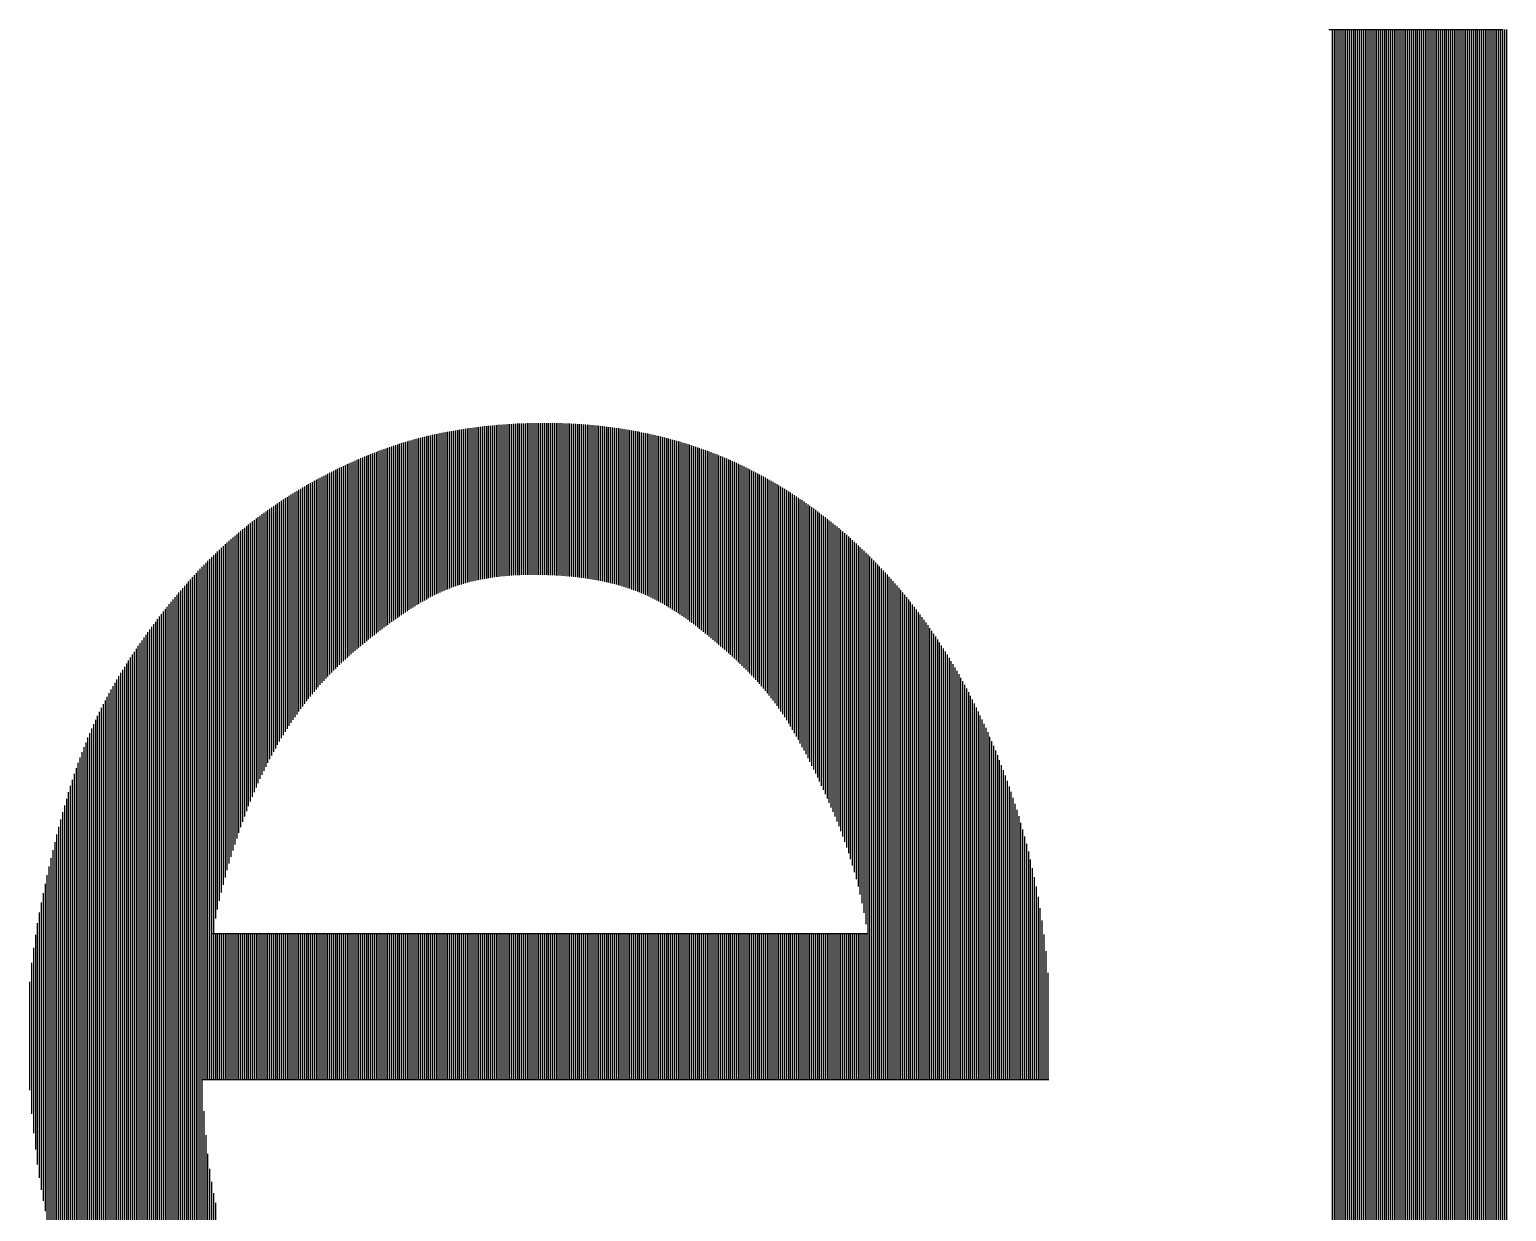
# Model space of a CAD drawing. Extents: x -970 to 10525, y -5 to 8110.
# Drawn here: x 9946.8 to 10015.4, y 502.8 to 557.7 of the extents above; entities that cross this region are included whole.
import ezdxf
from ezdxf.enums import TextEntityAlignment as Align

# ---------------------------------------------------------------- set-up
doc = ezdxf.new("R2010")
doc.units = 0
doc.header["$LTSCALE"] = 60
doc.header["$MEASUREMENT"] = 0
doc.layers.get('0').update_dxf_attribs({"linetype": 'CONTINUOUS'})
doc.layers.add('RLA-FORMATO', color=7, linetype='CONTINUOUS')
doc.layers.add('RLA-LOGO', color=7, linetype='CONTINUOUS')
doc.styles.add('ROMAND', font='romand', dxfattribs={"height": 31.5})
doc.styles.add('ROMANS', font='ROMANS.shx', dxfattribs={"height": 22.5})

# ---------------------------------------------------------------- blocks, each defined once
blk = doc.blocks.new('A$C459C3EB4')
at = {"layer": 'RLA-LOGO', "color": 8, "true_color": 0x707070}
for p, q in [((541.077, -21.151), (545.123, -21.151)), ((541.16, -58.289), (541.16, -21.151)), ((541.205, -58.289), (541.205, -21.151)), ((541.25, -58.289), (541.25, -21.151)), ((541.295, -58.289), (541.295, -21.151)), ((541.34, -58.289), (541.34, -21.151)), ((541.385, -58.289), (541.385, -21.151)), ((541.43, -58.289), (541.43, -21.151)), ((541.475, -58.289), (541.475, -21.151)), ((541.52, -58.289), (541.52, -21.151)), ((541.565, -58.289), (541.565, -21.151)), ((541.61, -58.289), (541.61, -21.151)), ((541.655, -58.289), (541.655, -21.151)), ((541.7, -58.289), (541.7, -21.151)), ((541.745, -58.289), (541.745, -21.151)), ((541.79, -58.289), (541.79, -21.151)), ((541.835, -58.289), (541.835, -21.151)), ((541.88, -58.289), (541.88, -21.151)), ((541.925, -58.289), (541.925, -21.151)), ((541.97, -58.289), (541.97, -21.151)), ((542.015, -58.289), (542.015, -21.151)), ((542.06, -58.289), (542.06, -21.151)), ((542.105, -58.289), (542.105, -21.151)), ((542.15, -58.289), (542.15, -21.151)), ((542.195, -58.289), (542.195, -21.151)), ((542.24, -58.289), (542.24, -21.151)), ((542.285, -58.289), (542.285, -21.151)), ((542.33, -58.289), (542.33, -21.151)), ((542.375, -58.289), (542.375, -21.151)), ((542.42, -58.289), (542.42, -21.151)), ((542.465, -58.289), (542.465, -21.151)), ((542.51, -58.289), (542.51, -21.151)), ((542.555, -58.289), (542.555, -21.151)), ((542.6, -58.289), (542.6, -21.151)), ((542.645, -58.289), (542.645, -21.151)), ((542.69, -58.289), (542.69, -21.151)), ((542.735, -58.289), (542.735, -21.151)), ((542.78, -58.289), (542.78, -21.151)), ((542.825, -58.289), (542.825, -21.151)), ((542.87, -58.289), (542.87, -21.151)), ((542.915, -58.289), (542.915, -21.151)), ((542.96, -58.289), (542.96, -21.151)), ((543.005, -58.289), (543.005, -21.151)), ((543.05, -58.289), (543.05, -21.151)), ((543.095, -58.289), (543.095, -21.151)), ((543.14, -58.289), (543.14, -21.151)), ((543.185, -58.289), (543.185, -21.151)), ((543.23, -58.289), (543.23, -21.151)), ((543.275, -58.289), (543.275, -21.151)), ((543.32, -58.289), (543.32, -21.151)), ((543.365, -58.289), (543.365, -21.151)), ((543.41, -58.289), (543.41, -21.151)), ((543.455, -58.289), (543.455, -21.151)), ((543.5, -58.289), (543.5, -21.151)), ((543.545, -58.289), (543.545, -21.151)), ((543.59, -58.289), (543.59, -21.151)), ((543.635, -58.289), (543.635, -21.151)), ((543.68, -58.289), (543.68, -21.151)), ((543.725, -58.289), (543.725, -21.151)), ((543.77, -58.289), (543.77, -21.151)), ((543.815, -58.289), (543.815, -21.151)), ((543.86, -58.289), (543.86, -21.151)), ((543.905, -58.289), (543.905, -21.151)), ((543.95, -58.289), (543.95, -21.151)), ((543.995, -58.289), (543.995, -21.151)), ((544.04, -58.289), (544.04, -21.151)), ((544.085, -58.289), (544.085, -21.151)), ((544.13, -58.289), (544.13, -21.151)), ((544.175, -58.289), (544.175, -21.151)), ((544.22, -58.289), (544.22, -21.151)), ((544.265, -58.289), (544.265, -21.151)), ((544.31, -58.289), (544.31, -21.151)), ((544.355, -58.289), (544.355, -21.151)), ((544.4, -58.289), (544.4, -21.151)), ((544.445, -58.289), (544.445, -21.151)), ((544.49, -58.289), (544.49, -21.151)), ((544.535, -58.289), (544.535, -21.151)), ((544.58, -58.289), (544.58, -21.151)), ((544.625, -58.289), (544.625, -21.151)), ((544.67, -58.289), (544.67, -21.151)), ((544.715, -58.289), (544.715, -21.151)), ((544.76, -58.289), (544.76, -21.151)), ((544.805, -58.289), (544.805, -21.151)), ((544.85, -58.289), (544.85, -21.151)), ((544.895, -58.289), (544.895, -21.151)), ((544.94, -58.289), (544.94, -21.151)), ((544.985, -58.289), (544.985, -21.151)), ((545.03, -58.289), (545.03, -21.151)), ((545.075, -58.289), (545.075, -21.151)), ((545.12, -58.289), (545.12, -21.151)), ((545.165, -58.289), (545.165, -21.151)), ((545.206, -21.151), (545.206, -58.289))]:
    blk.add_line(p, q, dxfattribs=at)
at = {"layer": 'RLA-LOGO', "color": 9, "true_color": 0xc0c0c0}
for p, q in [((520.321, -30.55), (520.321, -34.272)), ((520.366, -30.54), (520.366, -34.251)), ((520.411, -30.531), (520.411, -34.23)), ((520.456, -30.521), (520.456, -34.209)), ((520.501, -30.512), (520.501, -34.19)), ((520.546, -30.504), (520.546, -34.171)), ((520.591, -30.495), (520.591, -34.152)), ((520.636, -30.487), (520.636, -34.134)), ((520.681, -30.479), (520.681, -34.117)), ((520.726, -30.471), (520.726, -34.1)), ((520.771, -30.463), (520.771, -34.084)), ((520.816, -30.456), (520.816, -34.069)), ((520.861, -30.448), (520.861, -34.054)), ((520.906, -30.441), (520.906, -34.04)), ((520.951, -30.434), (520.951, -34.026)), ((520.996, -30.427), (520.996, -34.013)), ((521.041, -30.421), (521.041, -34.001)), ((521.086, -30.414), (521.086, -33.989)), ((521.131, -30.408), (521.131, -33.977)), ((521.176, -30.402), (521.176, -33.966)), ((521.221, -30.396), (521.221, -33.956)), ((521.266, -30.39), (521.266, -33.945)), ((521.311, -30.385), (521.311, -33.936)), ((521.356, -30.379), (521.356, -33.927)), ((521.401, -30.374), (521.401, -33.918)), ((521.446, -30.369), (521.446, -33.91)), ((521.491, -30.364), (521.491, -33.902)), ((521.536, -30.359), (521.536, -33.894)), ((521.581, -30.355), (521.581, -33.887)), ((521.626, -30.35), (521.626, -33.88)), ((521.671, -30.346), (521.671, -33.874)), ((521.716, -30.342), (521.716, -33.868)), ((521.761, -30.338), (521.761, -33.863)), ((521.806, -30.334), (521.806, -33.857)), ((521.851, -30.331), (521.851, -33.852)), ((521.896, -30.327), (521.896, -33.848)), ((521.941, -30.324), (521.941, -33.844)), ((521.986, -30.321), (521.986, -33.84)), ((522.031, -30.318), (522.031, -33.836)), ((522.076, -30.315), (522.076, -33.833)), ((522.121, -30.312), (522.121, -33.83)), ((522.166, -30.31), (522.166, -33.828)), ((522.211, -30.307), (522.211, -33.825)), ((522.256, -30.305), (522.256, -33.823)), ((522.301, -30.303), (522.301, -33.821)), ((522.346, -30.301), (522.346, -33.82)), ((522.391, -30.3), (522.391, -33.819)), ((522.436, -30.298), (522.436, -33.818)), ((522.481, -30.297), (522.481, -33.817)), ((522.526, -30.295), (522.526, -33.817)), ((522.571, -30.294), (522.571, -33.817)), ((522.616, -30.294), (522.616, -33.817)), ((522.661, -30.293), (522.661, -33.817)), ((522.706, -30.292), (522.706, -33.818)), ((522.751, -30.292), (522.751, -33.818)), ((522.796, -30.292), (522.796, -33.819)), ((522.841, -30.292), (522.841, -33.821)), ((522.886, -30.292), (522.886, -33.822)), ((522.931, -30.292), (522.931, -33.824)), ((522.976, -30.292), (522.976, -33.825)), ((523.021, -30.293), (523.021, -33.827)), ((523.066, -30.294), (523.066, -33.83)), ((523.111, -30.295), (523.111, -33.832)), ((523.156, -30.296), (523.156, -33.835)), ((523.201, -30.297), (523.201, -33.838)), ((523.246, -30.298), (523.246, -33.841)), ((523.291, -30.3), (523.291, -33.844)), ((523.336, -30.302), (523.336, -33.848)), ((523.381, -30.304), (523.381, -33.851)), ((523.426, -30.306), (523.426, -33.856)), ((523.471, -30.308), (523.471, -33.86)), ((523.516, -30.31), (523.516, -33.864)), ((523.561, -30.313), (523.561, -33.869)), ((523.606, -30.316), (523.606, -33.874)), ((523.651, -30.319), (523.651, -33.88)), ((523.696, -30.322), (523.696, -33.885)), ((523.741, -30.325), (523.741, -33.891)), ((523.786, -30.329), (523.786, -33.898)), ((523.831, -30.332), (523.831, -33.904)), ((523.876, -30.336), (523.876, -33.911)), ((523.921, -30.34), (523.921, -33.918)), ((523.966, -30.345), (523.966, -33.926)), ((524.011, -30.349), (524.011, -33.933)), ((524.056, -30.353), (524.056, -33.942)), ((524.101, -30.358), (524.101, -33.95)), ((524.146, -30.363), (524.146, -33.959)), ((524.191, -30.368), (524.191, -33.968)), ((524.236, -30.373), (524.236, -33.978)), ((524.281, -30.379), (524.281, -33.988)), ((524.326, -30.385), (524.326, -33.998)), ((524.371, -30.39), (524.371, -34.009)), ((524.416, -30.396), (524.416, -34.02)), ((524.461, -30.403), (524.461, -34.031)), ((524.506, -30.409), (524.506, -34.043)), ((524.551, -30.415), (524.551, -34.056)), ((524.596, -30.422), (524.596, -34.069)), ((524.641, -30.429), (524.641, -34.082)), ((524.686, -30.436), (524.686, -34.096)), ((524.731, -30.444), (524.731, -34.11)), ((524.776, -30.451), (524.776, -34.125)), ((524.821, -30.459), (524.821, -34.14)), ((524.866, -30.467), (524.866, -34.156)), ((524.911, -30.475), (524.911, -34.172)), ((524.956, -30.483), (524.956, -34.189)), ((525.001, -30.491), (525.001, -34.206)), ((525.046, -30.5), (525.046, -34.224)), ((525.091, -30.509), (525.091, -34.243)), ((525.136, -30.518), (525.136, -34.262)), ((525.181, -30.527), (525.181, -34.282)), ((525.226, -30.537), (525.226, -34.302)), ((525.271, -30.546), (525.271, -34.323)), ((525.316, -30.556), (525.316, -34.345)), ((519.106, -30.899), (519.106, -35.046)), ((519.151, -30.883), (519.151, -35.012)), ((519.196, -30.867), (519.196, -34.978)), ((519.241, -30.851), (519.241, -34.945)), ((519.286, -30.836), (519.286, -34.912)), ((519.331, -30.82), (519.331, -34.88)), ((519.376, -30.806), (519.376, -34.847)), ((519.421, -30.791), (519.421, -34.816)), ((519.466, -30.776), (519.466, -34.784)), ((519.511, -30.762), (519.511, -34.753)), ((519.556, -30.748), (519.556, -34.722)), ((519.601, -30.735), (519.601, -34.692)), ((519.646, -30.721), (519.646, -34.662)), ((519.691, -30.708), (519.691, -34.632)), ((519.736, -30.695), (519.736, -34.603)), ((519.781, -30.682), (519.781, -34.575)), ((519.826, -30.67), (519.826, -34.547)), ((519.871, -30.658), (519.871, -34.519)), ((519.916, -30.646), (519.916, -34.492)), ((519.961, -30.634), (519.961, -34.465)), ((520.006, -30.623), (520.006, -34.439)), ((520.051, -30.612), (520.051, -34.414)), ((520.096, -30.601), (520.096, -34.389)), ((520.141, -30.59), (520.141, -34.364)), ((520.186, -30.58), (520.186, -34.34)), ((520.231, -30.569), (520.231, -34.317)), ((520.276, -30.559), (520.276, -34.294)), ((525.361, -30.566), (525.361, -34.367)), ((525.406, -30.577), (525.406, -34.39)), ((525.451, -30.587), (525.451, -34.414)), ((525.496, -30.598), (525.496, -34.438)), ((525.541, -30.609), (525.541, -34.463)), ((525.586, -30.62), (525.586, -34.488)), ((525.631, -30.631), (525.631, -34.514)), ((525.676, -30.643), (525.676, -34.54)), ((525.721, -30.655), (525.721, -34.567)), ((525.766, -30.667), (525.766, -34.595)), ((525.811, -30.679), (525.811, -34.623)), ((525.856, -30.691), (525.856, -34.652)), ((525.901, -30.704), (525.901, -34.681)), ((525.946, -30.717), (525.946, -34.711)), ((525.991, -30.73), (525.991, -34.742)), ((526.036, -30.743), (526.036, -34.772)), ((526.081, -30.757), (526.081, -34.804)), ((526.126, -30.771), (526.126, -34.836)), ((526.171, -30.785), (526.171, -34.868)), ((526.216, -30.799), (526.216, -34.901)), ((526.261, -30.814), (526.261, -34.934)), ((526.306, -30.828), (526.306, -34.968)), ((526.351, -30.843), (526.351, -35.002)), ((526.396, -30.859), (526.396, -35.037)), ((526.441, -30.874), (526.441, -35.072)), ((526.486, -30.89), (526.486, -35.108)), ((518.296, -31.23), (518.296, -35.706)), ((518.341, -31.21), (518.341, -35.666)), ((518.386, -31.19), (518.386, -35.626)), ((518.431, -31.17), (518.431, -35.587)), ((518.476, -31.15), (518.476, -35.549)), ((518.521, -31.13), (518.521, -35.51)), ((518.566, -31.111), (518.566, -35.473)), ((518.611, -31.092), (518.611, -35.435)), ((518.656, -31.073), (518.656, -35.398)), ((518.701, -31.055), (518.701, -35.362)), ((518.746, -31.037), (518.746, -35.325)), ((518.791, -31.018), (518.791, -35.289)), ((518.836, -31.001), (518.836, -35.254)), ((518.881, -30.983), (518.881, -35.218)), ((518.926, -30.966), (518.926, -35.183)), ((518.971, -30.949), (518.971, -35.148)), ((519.016, -30.932), (519.016, -35.114)), ((519.061, -30.915), (519.061, -35.08)), ((526.531, -30.906), (526.531, -35.143)), ((526.576, -30.922), (526.576, -35.18)), ((526.621, -30.939), (526.621, -35.216)), ((526.666, -30.955), (526.666, -35.253)), ((526.711, -30.972), (526.711, -35.29)), ((526.756, -30.99), (526.756, -35.328)), ((526.801, -31.007), (526.801, -35.366)), ((526.846, -31.025), (526.846, -35.404)), ((526.891, -31.043), (526.891, -35.442)), ((526.936, -31.061), (526.936, -35.481)), ((526.981, -31.08), (526.981, -35.52)), ((527.026, -31.099), (527.026, -35.559)), ((527.071, -31.118), (527.071, -35.599)), ((527.116, -31.138), (527.116, -35.639)), ((527.161, -31.157), (527.161, -35.679)), ((527.206, -31.177), (527.206, -35.72)), ((527.251, -31.197), (527.251, -35.761)), ((527.296, -31.218), (527.296, -35.803)), ((527.341, -31.239), (527.341, -35.845)), ((517.621, -31.564), (517.621, -36.378)), ((517.666, -31.541), (517.666, -36.328)), ((517.711, -31.517), (517.711, -36.279)), ((517.756, -31.493), (517.756, -36.23)), ((517.801, -31.47), (517.801, -36.183)), ((517.846, -31.447), (517.846, -36.136)), ((517.891, -31.424), (517.891, -36.09)), ((517.936, -31.402), (517.936, -36.045)), ((517.981, -31.38), (517.981, -36)), ((518.026, -31.358), (518.026, -35.956)), ((518.071, -31.336), (518.071, -35.913)), ((518.116, -31.314), (518.116, -35.871)), ((518.161, -31.293), (518.161, -35.828)), ((518.206, -31.272), (518.206, -35.787)), ((518.251, -31.251), (518.251, -35.746)), ((527.386, -31.26), (527.386, -35.888)), ((527.431, -31.281), (527.431, -35.932)), ((527.476, -31.303), (527.476, -35.976)), ((527.521, -31.325), (527.521, -36.02)), ((527.566, -31.347), (527.566, -36.066)), ((527.611, -31.369), (527.611, -36.112)), ((527.656, -31.392), (527.656, -36.158)), ((527.701, -31.415), (527.701, -36.206)), ((527.746, -31.439), (527.746, -36.255)), ((527.791, -31.462), (527.791, -36.304)), ((527.836, -31.486), (527.836, -36.354)), ((527.881, -31.51), (527.881, -36.406)), ((527.926, -31.535), (527.926, -36.458)), ((527.971, -31.56), (527.971, -36.512)), ((528.016, -31.585), (528.016, -36.567)), ((516.991, -31.927), (516.991, -37.191)), ((517.036, -31.899), (517.036, -37.126)), ((517.081, -31.872), (517.081, -37.061)), ((517.126, -31.845), (517.126, -36.998)), ((517.171, -31.818), (517.171, -36.936)), ((517.216, -31.792), (517.216, -36.875)), ((517.261, -31.765), (517.261, -36.816)), ((517.306, -31.739), (517.306, -36.757)), ((517.351, -31.713), (517.351, -36.7)), ((517.396, -31.688), (517.396, -36.644)), ((517.441, -31.663), (517.441, -36.588)), ((517.486, -31.638), (517.486, -36.534)), ((517.531, -31.613), (517.531, -36.481)), ((517.576, -31.589), (517.576, -36.429)), ((528.061, -31.61), (528.061, -36.624)), ((528.106, -31.636), (528.106, -36.681)), ((528.151, -31.662), (528.151, -36.741)), ((528.196, -31.688), (528.196, -36.801)), ((528.241, -31.715), (528.241, -36.864)), ((528.286, -31.741), (528.286, -36.928)), ((528.331, -31.769), (528.331, -36.993)), ((528.376, -31.796), (528.376, -37.06)), ((528.421, -31.824), (528.421, -37.129)), ((528.466, -31.852), (528.466, -37.199)), ((528.511, -31.88), (528.511, -37.271)), ((528.556, -31.909), (528.556, -37.344)), ((516.496, -32.252), (516.496, -38.015)), ((516.541, -32.22), (516.541, -37.932)), ((516.586, -32.19), (516.586, -37.85)), ((516.631, -32.159), (516.631, -37.771)), ((516.676, -32.129), (516.676, -37.693)), ((516.721, -32.099), (516.721, -37.616)), ((516.766, -32.07), (516.766, -37.542)), ((516.811, -32.041), (516.811, -37.469)), ((516.856, -32.012), (516.856, -37.397)), ((516.901, -31.983), (516.901, -37.327)), ((516.946, -31.955), (516.946, -37.259)), ((528.601, -31.938), (528.601, -37.42)), ((528.646, -31.968), (528.646, -37.496)), ((528.691, -31.997), (528.691, -37.575)), ((528.736, -32.027), (528.736, -37.655)), ((528.781, -32.058), (528.781, -37.736)), ((528.826, -32.088), (528.826, -37.819)), ((528.871, -32.119), (528.871, -37.903)), ((528.916, -32.151), (528.916, -37.989)), ((528.961, -32.182), (528.961, -38.076)), ((529.006, -32.214), (529.006, -38.165)), ((529.051, -32.247), (529.051, -38.254)), ((516.001, -32.616), (516.001, -39.083)), ((516.046, -32.581), (516.046, -38.973)), ((516.091, -32.547), (516.091, -38.866)), ((516.136, -32.512), (516.136, -38.761)), ((516.181, -32.479), (516.181, -38.66)), ((516.226, -32.445), (516.226, -38.561)), ((516.271, -32.412), (516.271, -38.464)), ((516.316, -32.379), (516.316, -38.37)), ((516.361, -32.347), (516.361, -38.278)), ((516.406, -32.315), (516.406, -38.188)), ((516.451, -32.283), (516.451, -38.101)), ((529.096, -32.279), (529.096, -38.345)), ((529.141, -32.312), (529.141, -38.437)), ((529.186, -32.346), (529.186, -38.53)), ((529.231, -32.38), (529.231, -38.624)), ((529.276, -32.414), (529.276, -38.719)), ((529.321, -32.448), (529.321, -38.816)), ((529.366, -32.483), (529.366, -38.915)), ((529.411, -32.518), (529.411, -39.015)), ((529.456, -32.554), (529.456, -39.117)), ((529.501, -32.59), (529.501, -39.221)), ((515.596, -32.95), (515.596, -40.225)), ((515.641, -32.911), (515.641, -40.083)), ((515.686, -32.873), (515.686, -39.945)), ((515.731, -32.835), (515.731, -39.811)), ((515.776, -32.797), (515.776, -39.681)), ((515.821, -32.76), (515.821, -39.554)), ((515.866, -32.724), (515.866, -39.431)), ((515.911, -32.688), (515.911, -39.312)), ((515.956, -32.652), (515.956, -39.196)), ((529.546, -32.626), (529.546, -39.327)), ((529.591, -32.663), (529.591, -39.436)), ((529.636, -32.7), (529.636, -39.547)), ((529.681, -32.737), (529.681, -39.661)), ((529.726, -32.775), (529.726, -39.778)), ((529.771, -32.813), (529.771, -39.899)), ((529.816, -32.852), (529.816, -40.024)), ((529.861, -32.891), (529.861, -40.153)), ((529.906, -32.93), (529.906, -40.288)), ((515.236, -33.277), (515.236, -41.591)), ((515.281, -33.235), (515.281, -41.39)), ((515.326, -33.193), (515.326, -41.199)), ((515.371, -33.151), (515.371, -41.019)), ((515.416, -33.11), (515.416, -40.847)), ((515.461, -33.069), (515.461, -40.682)), ((515.506, -33.029), (515.506, -40.524)), ((515.551, -32.989), (515.551, -40.372)), ((529.951, -32.97), (529.951, -40.427)), ((529.996, -33.011), (529.996, -40.573)), ((530.041, -33.051), (530.041, -40.726)), ((530.086, -33.093), (530.086, -40.888)), ((530.131, -33.134), (530.131, -41.06)), ((530.176, -33.176), (530.176, -41.245)), ((530.221, -33.219), (530.221, -41.446)), ((530.266, -33.262), (530.266, -41.672)), ((530.311, -33.305), (530.311, -41.938)), ((514.876, -33.635), (514.876, -55.693)), ((514.921, -33.588), (514.921, -45.541)), ((514.966, -33.542), (514.966, -45.541)), ((515.011, -33.497), (515.011, -45.541)), ((515.056, -33.452), (515.056, -45.541)), ((515.101, -33.408), (515.101, -45.541)), ((515.146, -33.364), (515.146, -45.541)), ((515.191, -33.32), (515.191, -41.807)), ((530.356, -33.349), (530.356, -45.541)), ((530.401, -33.393), (530.401, -45.541)), ((530.446, -33.438), (530.446, -45.541)), ((530.491, -33.484), (530.491, -45.541)), ((530.536, -33.529), (530.536, -45.541)), ((530.581, -33.576), (530.581, -45.541)), ((530.626, -33.623), (530.626, -45.541)), ((514.561, -33.974), (514.561, -55.368)), ((514.606, -33.924), (514.606, -55.416)), ((514.651, -33.875), (514.651, -55.463)), ((514.696, -33.826), (514.696, -55.51)), ((514.741, -33.777), (514.741, -55.557)), ((514.786, -33.729), (514.786, -55.603)), ((514.831, -33.682), (514.831, -55.648)), ((530.671, -33.67), (530.671, -45.541)), ((530.716, -33.718), (530.716, -45.541)), ((530.761, -33.766), (530.761, -45.541)), ((530.806, -33.815), (530.806, -45.541)), ((530.851, -33.865), (530.851, -45.541)), ((530.896, -33.915), (530.896, -45.541)), ((530.941, -33.966), (530.941, -45.541)), ((514.291, -34.286), (514.291, -55.069)), ((514.336, -34.232), (514.336, -55.12)), ((514.381, -34.18), (514.381, -55.171)), ((514.426, -34.127), (514.426, -55.221)), ((514.471, -34.076), (514.471, -55.27)), ((514.516, -34.025), (514.516, -55.319)), ((530.986, -34.017), (530.986, -45.541)), ((531.031, -34.069), (531.031, -45.541)), ((531.076, -34.121), (531.076, -45.541)), ((531.121, -34.175), (531.121, -45.541)), ((531.166, -34.228), (531.166, -45.541)), ((531.211, -34.283), (531.211, -45.541)), ((513.976, -34.674), (513.976, -54.691)), ((514.021, -34.617), (514.021, -54.747)), ((514.066, -34.56), (514.066, -54.802)), ((514.111, -34.504), (514.111, -54.857)), ((514.156, -34.449), (514.156, -54.911)), ((514.201, -34.394), (514.201, -54.964)), ((514.246, -34.339), (514.246, -55.017)), ((531.256, -34.338), (531.256, -45.541)), ((531.301, -34.393), (531.301, -45.541)), ((531.346, -34.45), (531.346, -45.541)), ((531.391, -34.507), (531.391, -45.541)), ((531.436, -34.565), (531.436, -45.541)), ((531.481, -34.623), (531.481, -45.541)), ((513.751, -34.968), (513.751, -54.401)), ((513.796, -34.908), (513.796, -54.461)), ((513.841, -34.849), (513.841, -54.519)), ((513.886, -34.79), (513.886, -54.577)), ((513.931, -34.732), (513.931, -54.635)), ((531.526, -34.683), (531.526, -45.541)), ((531.571, -34.743), (531.571, -45.541)), ((531.616, -34.804), (531.616, -45.541)), ((531.661, -34.865), (531.661, -45.541)), ((531.706, -34.928), (531.706, -45.541)), ((531.751, -34.991), (531.751, -45.541)), ((513.481, -35.342), (513.481, -54.025)), ((513.526, -35.278), (513.526, -54.09)), ((513.571, -35.215), (513.571, -54.154)), ((513.616, -35.152), (513.616, -54.217)), ((513.661, -35.09), (513.661, -54.279)), ((513.706, -35.029), (513.706, -54.34)), ((531.796, -35.055), (531.796, -45.541)), ((531.841, -35.12), (531.841, -45.541)), ((531.886, -35.186), (531.886, -45.541)), ((531.931, -35.253), (531.931, -45.541)), ((531.976, -35.32), (531.976, -45.541)), ((513.256, -35.672), (513.256, -53.684)), ((513.301, -35.605), (513.301, -53.754)), ((513.346, -35.538), (513.346, -53.823)), ((513.391, -35.472), (513.391, -53.891)), ((513.436, -35.406), (513.436, -53.959)), ((532.021, -35.389), (532.021, -45.541)), ((532.066, -35.459), (532.066, -45.541)), ((532.111, -35.529), (532.111, -45.541)), ((532.156, -35.601), (532.156, -45.541)), ((532.201, -35.673), (532.201, -45.541)), ((513.031, -36.025), (513.031, -53.312)), ((513.076, -35.953), (513.076, -53.389)), ((513.121, -35.881), (513.121, -53.465)), ((513.166, -35.811), (513.166, -53.539)), ((513.211, -35.741), (513.211, -53.612)), ((532.246, -35.747), (532.246, -45.541)), ((532.291, -35.821), (532.291, -45.541)), ((532.336, -35.897), (532.336, -45.541)), ((532.381, -35.973), (532.381, -45.541)), ((532.426, -36.051), (532.426, -45.541)), ((512.851, -36.327), (512.851, -52.992)), ((512.896, -36.25), (512.896, -53.074)), ((512.941, -36.174), (512.941, -53.155)), ((512.986, -36.099), (512.986, -53.234)), ((532.471, -36.13), (532.471, -45.541)), ((532.516, -36.211), (532.516, -45.541)), ((532.561, -36.292), (532.561, -45.541)), ((532.606, -36.375), (532.606, -45.541)), ((512.626, -36.736), (512.626, -52.558)), ((512.671, -36.651), (512.671, -52.648)), ((512.716, -36.568), (512.716, -52.736)), ((512.761, -36.486), (512.761, -52.823)), ((512.806, -36.406), (512.806, -52.908)), ((532.651, -36.459), (532.651, -45.541)), ((532.696, -36.544), (532.696, -45.541)), ((532.741, -36.63), (532.741, -45.541)), ((532.786, -36.718), (532.786, -45.541)), ((512.491, -37.003), (512.491, -52.281)), ((512.536, -36.912), (512.536, -52.375)), ((512.581, -36.823), (512.581, -52.467)), ((532.831, -36.808), (532.831, -45.541)), ((532.876, -36.899), (532.876, -45.541)), ((532.921, -36.991), (532.921, -45.541)), ((512.311, -37.39), (512.311, -51.889)), ((512.356, -37.289), (512.356, -51.989)), ((512.401, -37.191), (512.401, -52.088)), ((512.446, -37.096), (512.446, -52.185)), ((532.966, -37.085), (532.966, -45.541)), ((533.011, -37.18), (533.011, -45.541)), ((533.056, -37.277), (533.056, -45.541)), ((533.101, -37.376), (533.101, -45.541)), ((512.176, -37.711), (512.176, -51.579)), ((512.221, -37.601), (512.221, -51.684)), ((512.266, -37.494), (512.266, -51.787)), ((533.146, -37.477), (533.146, -45.541)), ((533.191, -37.58), (533.191, -45.541)), ((533.236, -37.684), (533.236, -45.541)), ((512.041, -38.061), (512.041, -51.256)), ((512.086, -37.941), (512.086, -51.366)), ((512.131, -37.824), (512.131, -51.473)), ((533.281, -37.791), (533.281, -45.541)), ((533.326, -37.9), (533.326, -45.541)), ((533.371, -38.011), (533.371, -45.541)), ((511.906, -38.446), (511.906, -50.916)), ((511.951, -38.314), (511.951, -51.032)), ((511.996, -38.186), (511.996, -51.145)), ((533.416, -38.125), (533.416, -45.541)), ((533.461, -38.241), (533.461, -45.541)), ((533.506, -38.359), (533.506, -45.541)), ((511.816, -38.724), (511.816, -50.678)), ((511.861, -38.583), (511.861, -50.799)), ((533.551, -38.481), (533.551, -45.541)), ((533.596, -38.605), (533.596, -45.541)), ((533.641, -38.733), (533.641, -45.541)), ((511.726, -39.02), (511.726, -50.427)), ((511.771, -38.87), (511.771, -50.554)), ((533.686, -38.864), (533.686, -45.541)), ((533.731, -38.999), (533.731, -45.541)), ((533.776, -39.137), (533.776, -45.541)), ((511.636, -39.336), (511.636, -50.161)), ((511.681, -39.175), (511.681, -50.296)), ((533.821, -39.28), (533.821, -45.541)), ((533.866, -39.427), (533.866, -45.541)), ((511.546, -39.672), (511.546, -49.875)), ((511.591, -39.501), (511.591, -50.021)), ((533.911, -39.579), (533.911, -45.541)), ((533.956, -39.737), (533.956, -45.541)), ((511.456, -40.028), (511.456, -49.562)), ((511.501, -39.848), (511.501, -49.722)), ((534.001, -39.9), (534.001, -45.541)), ((534.046, -40.071), (534.046, -45.541)), ((511.366, -40.403), (511.366, -49.213)), ((511.411, -40.213), (511.411, -49.393)), ((534.091, -40.249), (534.091, -45.541)), ((534.136, -40.435), (534.136, -45.541)), ((511.276, -40.796), (511.276, -48.818)), ((511.321, -40.597), (511.321, -49.022)), ((534.181, -40.632), (534.181, -45.541)), ((534.226, -40.84), (534.226, -45.541)), ((511.231, -41), (511.231, -48.599)), ((534.271, -41.062), (534.271, -45.541)), ((511.141, -41.433), (511.141, -48.105)), ((511.186, -41.212), (511.186, -48.362)), ((534.316, -41.301), (534.316, -45.541)), ((511.096, -41.666), (511.096, -47.825)), ((534.361, -41.561), (534.361, -45.541)), ((534.406, -41.849), (534.406, -45.541)), ((511.006, -42.182), (511.006, -47.173)), ((511.051, -41.914), (511.051, -47.516)), ((515.125, -42.153), (530.34, -42.149)), ((515.191, -42.153), (515.191, -45.541)), ((515.236, -42.153), (515.236, -45.541)), ((515.281, -42.153), (515.281, -45.541)), ((515.326, -42.153), (515.326, -45.541)), ((515.371, -42.153), (515.371, -45.541)), ((515.416, -42.153), (515.416, -45.541)), ((515.461, -42.153), (515.461, -45.541)), ((515.506, -42.153), (515.506, -45.541)), ((515.551, -42.153), (515.551, -45.541)), ((515.596, -42.153), (515.596, -45.541)), ((515.641, -42.153), (515.641, -45.541)), ((515.686, -42.153), (515.686, -45.541)), ((515.731, -42.153), (515.731, -45.541)), ((515.776, -42.153), (515.776, -45.541)), ((515.821, -42.153), (515.821, -45.541)), ((515.866, -42.153), (515.866, -45.541)), ((515.911, -42.153), (515.911, -45.541)), ((515.956, -42.153), (515.956, -45.541)), ((516.001, -42.153), (516.001, -45.541)), ((516.046, -42.153), (516.046, -45.541)), ((516.091, -42.153), (516.091, -45.541)), ((516.136, -42.153), (516.136, -45.541)), ((516.181, -42.153), (516.181, -45.541)), ((516.226, -42.153), (516.226, -45.541)), ((516.271, -42.153), (516.271, -45.541)), ((516.316, -42.153), (516.316, -45.541)), ((516.361, -42.153), (516.361, -45.541)), ((516.406, -42.153), (516.406, -45.541)), ((516.451, -42.153), (516.451, -45.541)), ((516.496, -42.153), (516.496, -45.541)), ((516.541, -42.153), (516.541, -45.541)), ((516.586, -42.153), (516.586, -45.541)), ((516.631, -42.153), (516.631, -45.541)), ((516.676, -42.152), (516.676, -45.541)), ((516.721, -42.152), (516.721, -45.541)), ((516.766, -42.152), (516.766, -45.541)), ((516.811, -42.152), (516.811, -45.541)), ((516.856, -42.152), (516.856, -45.541)), ((516.901, -42.152), (516.901, -45.541)), ((516.946, -42.152), (516.946, -45.541)), ((516.991, -42.152), (516.991, -45.541)), ((517.036, -42.152), (517.036, -45.541)), ((517.081, -42.152), (517.081, -45.541)), ((517.126, -42.152), (517.126, -45.541)), ((517.171, -42.152), (517.171, -45.541)), ((517.216, -42.152), (517.216, -45.541)), ((517.261, -42.152), (517.261, -45.541)), ((517.306, -42.152), (517.306, -45.541)), ((517.351, -42.152), (517.351, -45.541)), ((517.396, -42.152), (517.396, -45.541)), ((517.441, -42.152), (517.441, -45.541)), ((517.486, -42.152), (517.486, -45.541)), ((517.531, -42.152), (517.531, -45.541)), ((517.576, -42.152), (517.576, -45.541)), ((517.621, -42.152), (517.621, -45.541)), ((517.666, -42.152), (517.666, -45.541)), ((517.711, -42.152), (517.711, -45.541)), ((517.756, -42.152), (517.756, -45.541)), ((517.801, -42.152), (517.801, -45.541)), ((517.846, -42.152), (517.846, -45.541)), ((517.891, -42.152), (517.891, -45.541)), ((517.936, -42.152), (517.936, -45.541)), ((517.981, -42.152), (517.981, -45.541)), ((518.026, -42.152), (518.026, -45.541)), ((518.071, -42.152), (518.071, -45.541)), ((518.116, -42.152), (518.116, -45.541)), ((518.161, -42.152), (518.161, -45.541)), ((518.206, -42.152), (518.206, -45.541)), ((518.251, -42.152), (518.251, -45.541)), ((518.296, -42.152), (518.296, -45.541)), ((518.341, -42.152), (518.341, -45.541)), ((518.386, -42.152), (518.386, -45.541)), ((518.431, -42.152), (518.431, -45.541)), ((518.476, -42.152), (518.476, -45.541)), ((518.521, -42.152), (518.521, -45.541)), ((518.566, -42.152), (518.566, -45.541)), ((518.611, -42.152), (518.611, -45.541)), ((518.656, -42.152), (518.656, -45.541)), ((518.701, -42.152), (518.701, -45.541)), ((518.746, -42.152), (518.746, -45.541)), ((518.791, -42.152), (518.791, -45.541)), ((518.836, -42.152), (518.836, -45.541)), ((518.881, -42.152), (518.881, -45.541)), ((518.926, -42.152), (518.926, -45.541)), ((518.971, -42.152), (518.971, -45.541)), ((519.016, -42.152), (519.016, -45.541)), ((519.061, -42.152), (519.061, -45.541)), ((519.106, -42.152), (519.106, -45.541)), ((519.151, -42.152), (519.151, -45.541)), ((519.196, -42.152), (519.196, -45.541)), ((519.241, -42.152), (519.241, -45.541)), ((519.286, -42.152), (519.286, -45.541)), ((519.331, -42.152), (519.331, -45.541)), ((519.376, -42.152), (519.376, -45.541)), ((519.421, -42.152), (519.421, -45.541)), ((519.466, -42.152), (519.466, -45.541)), ((519.511, -42.152), (519.511, -45.541)), ((519.556, -42.152), (519.556, -45.541)), ((519.601, -42.152), (519.601, -45.541)), ((519.646, -42.152), (519.646, -45.541)), ((519.691, -42.152), (519.691, -45.541)), ((519.736, -42.152), (519.736, -45.541)), ((519.781, -42.152), (519.781, -45.541)), ((519.826, -42.152), (519.826, -45.541)), ((519.871, -42.152), (519.871, -45.541)), ((519.916, -42.152), (519.916, -45.541)), ((519.961, -42.152), (519.961, -45.541)), ((520.006, -42.152), (520.006, -45.541)), ((520.051, -42.152), (520.051, -45.541)), ((520.096, -42.152), (520.096, -45.541)), ((520.141, -42.152), (520.141, -45.541)), ((520.186, -42.152), (520.186, -45.541)), ((520.231, -42.152), (520.231, -45.541)), ((520.276, -42.151), (520.276, -45.541)), ((520.321, -42.151), (520.321, -45.541)), ((520.366, -42.151), (520.366, -45.541)), ((520.411, -42.151), (520.411, -45.541)), ((520.456, -42.151), (520.456, -45.541)), ((520.501, -42.151), (520.501, -45.541)), ((520.546, -42.151), (520.546, -45.541)), ((520.591, -42.151), (520.591, -45.541)), ((520.636, -42.151), (520.636, -45.541)), ((520.681, -42.151), (520.681, -45.541)), ((520.726, -42.151), (520.726, -45.541)), ((520.771, -42.151), (520.771, -45.541)), ((520.816, -42.151), (520.816, -45.541)), ((520.861, -42.151), (520.861, -45.541)), ((520.906, -42.151), (520.906, -45.541)), ((520.951, -42.151), (520.951, -45.541)), ((520.996, -42.151), (520.996, -45.541)), ((521.041, -42.151), (521.041, -45.541)), ((521.086, -42.151), (521.086, -45.541)), ((521.131, -42.151), (521.131, -45.541)), ((521.176, -42.151), (521.176, -45.541)), ((521.221, -42.151), (521.221, -45.541)), ((521.266, -42.151), (521.266, -45.541)), ((521.311, -42.151), (521.311, -45.541)), ((521.356, -42.151), (521.356, -45.541)), ((521.401, -42.151), (521.401, -45.541)), ((521.446, -42.151), (521.446, -45.541)), ((521.491, -42.151), (521.491, -45.541)), ((521.536, -42.151), (521.536, -45.541)), ((521.581, -42.151), (521.581, -45.541)), ((521.626, -42.151), (521.626, -45.541)), ((521.671, -42.151), (521.671, -45.541)), ((521.716, -42.151), (521.716, -45.541)), ((521.761, -42.151), (521.761, -45.541)), ((521.806, -42.151), (521.806, -45.541)), ((521.851, -42.151), (521.851, -45.541)), ((521.896, -42.151), (521.896, -45.541)), ((521.941, -42.151), (521.941, -45.541)), ((521.986, -42.151), (521.986, -45.541)), ((522.031, -42.151), (522.031, -45.541)), ((522.076, -42.151), (522.076, -45.541)), ((522.121, -42.151), (522.121, -45.541)), ((522.166, -42.151), (522.166, -45.541)), ((522.211, -42.151), (522.211, -45.541)), ((522.256, -42.151), (522.256, -45.541)), ((522.301, -42.151), (522.301, -45.541)), ((522.346, -42.151), (522.346, -45.541)), ((522.391, -42.151), (522.391, -45.541)), ((522.436, -42.151), (522.436, -45.541)), ((522.481, -42.151), (522.481, -45.541)), ((522.526, -42.151), (522.526, -45.541)), ((522.571, -42.151), (522.571, -45.541)), ((522.616, -42.151), (522.616, -45.541)), ((522.661, -42.151), (522.661, -45.541)), ((522.706, -42.151), (522.706, -45.541)), ((522.751, -42.151), (522.751, -45.541)), ((522.796, -42.151), (522.796, -45.541)), ((522.841, -42.151), (522.841, -45.541)), ((522.886, -42.151), (522.886, -45.541)), ((522.931, -42.151), (522.931, -45.541)), ((522.976, -42.151), (522.976, -45.541)), ((523.021, -42.151), (523.021, -45.541)), ((523.066, -42.151), (523.066, -45.541)), ((523.111, -42.151), (523.111, -45.541)), ((523.156, -42.151), (523.156, -45.541)), ((523.201, -42.151), (523.201, -45.541)), ((523.246, -42.151), (523.246, -45.541)), ((523.291, -42.151), (523.291, -45.541)), ((523.336, -42.151), (523.336, -45.541)), ((523.381, -42.151), (523.381, -45.541)), ((523.426, -42.151), (523.426, -45.541)), ((523.471, -42.151), (523.471, -45.541)), ((523.516, -42.151), (523.516, -45.541)), ((523.561, -42.151), (523.561, -45.541)), ((523.606, -42.151), (523.606, -45.541)), ((523.651, -42.151), (523.651, -45.541)), ((523.696, -42.151), (523.696, -45.541)), ((523.741, -42.151), (523.741, -45.541)), ((523.786, -42.151), (523.786, -45.541)), ((523.831, -42.151), (523.831, -45.541)), ((523.876, -42.151), (523.876, -45.541)), ((523.921, -42.15), (523.921, -45.541)), ((523.966, -42.15), (523.966, -45.541)), ((524.011, -42.15), (524.011, -45.541)), ((524.056, -42.15), (524.056, -45.541)), ((524.101, -42.15), (524.101, -45.541)), ((524.146, -42.15), (524.146, -45.541)), ((524.191, -42.15), (524.191, -45.541)), ((524.236, -42.15), (524.236, -45.541)), ((524.281, -42.15), (524.281, -45.541)), ((524.326, -42.15), (524.326, -45.541)), ((524.371, -42.15), (524.371, -45.541)), ((524.416, -42.15), (524.416, -45.541)), ((524.461, -42.15), (524.461, -45.541)), ((524.506, -42.15), (524.506, -45.541)), ((524.551, -42.15), (524.551, -45.541)), ((524.596, -42.15), (524.596, -45.541)), ((524.641, -42.15), (524.641, -45.541)), ((524.686, -42.15), (524.686, -45.541)), ((524.731, -42.15), (524.731, -45.541)), ((524.776, -42.15), (524.776, -45.541)), ((524.821, -42.15), (524.821, -45.541)), ((524.866, -42.15), (524.866, -45.541)), ((524.911, -42.15), (524.911, -45.541)), ((524.956, -42.15), (524.956, -45.541)), ((525.001, -42.15), (525.001, -45.541)), ((525.046, -42.15), (525.046, -45.541)), ((525.091, -42.15), (525.091, -45.541)), ((525.136, -42.15), (525.136, -45.541)), ((525.181, -42.15), (525.181, -45.541)), ((525.226, -42.15), (525.226, -45.541)), ((525.271, -42.15), (525.271, -45.541)), ((525.316, -42.15), (525.316, -45.541)), ((525.361, -42.15), (525.361, -45.541)), ((525.406, -42.15), (525.406, -45.541)), ((525.451, -42.15), (525.451, -45.541)), ((525.496, -42.15), (525.496, -45.541)), ((525.541, -42.15), (525.541, -45.541)), ((525.586, -42.15), (525.586, -45.541)), ((525.631, -42.15), (525.631, -45.541)), ((525.676, -42.15), (525.676, -45.541)), ((525.721, -42.15), (525.721, -45.541)), ((525.766, -42.15), (525.766, -45.541)), ((525.811, -42.15), (525.811, -45.541)), ((525.856, -42.15), (525.856, -45.541)), ((525.901, -42.15), (525.901, -45.541)), ((525.946, -42.15), (525.946, -45.541)), ((525.991, -42.15), (525.991, -45.541)), ((526.036, -42.15), (526.036, -45.541)), ((526.081, -42.15), (526.081, -45.541)), ((526.126, -42.15), (526.126, -45.541)), ((526.171, -42.15), (526.171, -45.541)), ((526.216, -42.15), (526.216, -45.541)), ((526.261, -42.15), (526.261, -45.541)), ((526.306, -42.15), (526.306, -45.541)), ((526.351, -42.15), (526.351, -45.541)), ((526.396, -42.15), (526.396, -45.541)), ((526.441, -42.15), (526.441, -45.541)), ((526.486, -42.15), (526.486, -45.541)), ((526.531, -42.15), (526.531, -45.541)), ((526.576, -42.15), (526.576, -45.541)), ((526.621, -42.15), (526.621, -45.541)), ((526.666, -42.15), (526.666, -45.541)), ((526.711, -42.15), (526.711, -45.541)), ((526.756, -42.15), (526.756, -45.541)), ((526.801, -42.15), (526.801, -45.541)), ((526.846, -42.15), (526.846, -45.541)), ((526.891, -42.15), (526.891, -45.541)), ((526.936, -42.15), (526.936, -45.541)), ((526.981, -42.15), (526.981, -45.541)), ((527.026, -42.15), (527.026, -45.541)), ((527.071, -42.15), (527.071, -45.541)), ((527.116, -42.15), (527.116, -45.541)), ((527.161, -42.15), (527.161, -45.541)), ((527.206, -42.15), (527.206, -45.541)), ((527.251, -42.15), (527.251, -45.541)), ((527.296, -42.15), (527.296, -45.541)), ((527.341, -42.15), (527.341, -45.541)), ((527.386, -42.15), (527.386, -45.541)), ((527.431, -42.15), (527.431, -45.541)), ((527.476, -42.15), (527.476, -45.541)), ((527.521, -42.149), (527.521, -45.541)), ((527.566, -42.149), (527.566, -45.541)), ((527.611, -42.149), (527.611, -45.541)), ((527.656, -42.149), (527.656, -45.541)), ((527.701, -42.149), (527.701, -45.541)), ((527.746, -42.149), (527.746, -45.541)), ((527.791, -42.149), (527.791, -45.541)), ((527.836, -42.149), (527.836, -45.541)), ((527.881, -42.149), (527.881, -45.541)), ((527.926, -42.149), (527.926, -45.541)), ((527.971, -42.149), (527.971, -45.541)), ((528.016, -42.149), (528.016, -45.541)), ((528.061, -42.149), (528.061, -45.541)), ((528.106, -42.149), (528.106, -45.541)), ((528.151, -42.149), (528.151, -45.541)), ((528.196, -42.149), (528.196, -45.541)), ((528.241, -42.149), (528.241, -45.541)), ((528.286, -42.149), (528.286, -45.541)), ((528.331, -42.149), (528.331, -45.541)), ((528.376, -42.149), (528.376, -45.541)), ((528.421, -42.149), (528.421, -45.541)), ((528.466, -42.149), (528.466, -45.541)), ((528.511, -42.149), (528.511, -45.541)), ((528.556, -42.149), (528.556, -45.541)), ((528.601, -42.149), (528.601, -45.541)), ((528.646, -42.149), (528.646, -45.541)), ((528.691, -42.149), (528.691, -45.541)), ((528.736, -42.149), (528.736, -45.541)), ((528.781, -42.149), (528.781, -45.541)), ((528.826, -42.149), (528.826, -45.541)), ((528.871, -42.149), (528.871, -45.541)), ((528.916, -42.149), (528.916, -45.541)), ((528.961, -42.149), (528.961, -45.541)), ((529.006, -42.149), (529.006, -45.541)), ((529.051, -42.149), (529.051, -45.541)), ((529.096, -42.149), (529.096, -45.541)), ((529.141, -42.149), (529.141, -45.541)), ((529.186, -42.149), (529.186, -45.541)), ((529.231, -42.149), (529.231, -45.541)), ((529.276, -42.149), (529.276, -45.541)), ((529.321, -42.149), (529.321, -45.541)), ((529.366, -42.149), (529.366, -45.541)), ((529.411, -42.149), (529.411, -45.541)), ((529.456, -42.149), (529.456, -45.541)), ((529.501, -42.149), (529.501, -45.541)), ((529.546, -42.149), (529.546, -45.541)), ((529.591, -42.149), (529.591, -45.541)), ((529.636, -42.149), (529.636, -45.541)), ((529.681, -42.149), (529.681, -45.541)), ((529.726, -42.149), (529.726, -45.541)), ((529.771, -42.149), (529.771, -45.541)), ((529.816, -42.149), (529.816, -45.541)), ((529.861, -42.149), (529.861, -45.541)), ((529.906, -42.149), (529.906, -45.541)), ((529.951, -42.149), (529.951, -45.541)), ((529.996, -42.149), (529.996, -45.541)), ((530.041, -42.149), (530.041, -45.541)), ((530.086, -42.149), (530.086, -45.541)), ((530.131, -42.149), (530.131, -45.541)), ((530.176, -42.149), (530.176, -45.541)), ((530.221, -42.149), (530.221, -45.541)), ((530.266, -42.149), (530.266, -45.541)), ((530.311, -42.149), (530.311, -45.541)), ((534.451, -42.176), (534.451, -45.541)), ((510.961, -42.481), (510.961, -46.79)), ((534.496, -42.563), (534.496, -45.541)), ((510.916, -42.83), (510.916, -46.345)), ((534.541, -43.066), (534.541, -45.541)), ((510.871, -43.277), (510.871, -45.79)), ((514.885, -45.541), (534.568, -45.541)), ((514.921, -46.279), (514.921, -55.738)), ((514.966, -46.836), (514.966, -55.782)), ((515.011, -47.267), (515.011, -55.826)), ((515.056, -47.621), (515.056, -55.869)), ((515.101, -47.921), (515.101, -55.911)), ((515.146, -48.182), (515.146, -55.954)), ((515.191, -48.413), (515.191, -55.996))]:
    blk.add_line(p, q, dxfattribs=at)
blk = doc.blocks.new('viñeta-rl')
blk.add_blockref('A$C459C3EB4', (-797.494, 299.998))
at = {"layer": 'RLA-FORMATO', "color": 4, "style": 'ROMAND'}
for tag, p in [('DESAR', (-1255.783, 233.263)), ('PRELIM', (-1123.111, 233.263)), ('PROP', (-989.639, 233.263)), ('CONST', (-823.737, 233.263))]:
    blk.add_attdef(tag, p, '', height=16, dxfattribs=at)
at = {"layer": 'RLA-FORMATO', "color": 2, "style": 'ROMANS'}
for tag, p, height in [('REVNO1', (-1394.08, 180.648), 10), ('DETNO1', (-1358.401, 180.648), 10), ('FECHA1', (-880.483, 180.648), 10), ('REVNO2', (-1394.08, 155.648), 10), ('DETNO2', (-1358.401, 155.648), 10), ('FECHA2', (-880.483, 155.648), 10), ('REVNO3', (-1394.08, 130.649), 10), ('DETNO3', (-1358.401, 130.649), 10), ('FECHA3', (-880.483, 130.649), 10), ('REVNO4', (-1394.08, 105.649), 10), ('DETNO4', (-1358.401, 105.649), 10), ('FECHA4', (-880.483, 105.649), 10), ('REVNO5', (-1394.08, 80.649), 11.25), ('DETNO5', (-1358.401, 80.649), 10), ('FECHA5', (-880.483, 80.649), 10), ('REVNO6', (-1392.274, 55.649), 10), ('DETNO6', (-1356.594, 55.649), 10), ('FECHA6', (-878.676, 55.649), 10), ('INGENIERO', (-741.067, 33.399), 10), ('DIBUJANTE', (-571.615, 33.401), 10), ('REVNO7', (-1394.08, 30.65), 10), ('DETNO7', (-1358.401, 30.65), 10), ('FECHA7', (-880.483, 30.65), 10), ('REVNO8', (-1394.08, 8.603), 10), ('DETNO8', (-1358.401, 8.603), 10), ('FECHA8', (-880.483, 8.603), 10), ('PROYECTISTA', (-740.886, 4.812), 10), ('INGENIERO', (-568.569, 4.615), 10)]:
    blk.add_attdef(tag, p, '', height=height, dxfattribs=at)
for tag, p in [('PERSNO1', (-946.608, 180.648)), ('PERSNO2', (-946.608, 155.648)), ('PERSNO3', (-946.608, 130.649)), ('PERSNO4', (-946.608, 105.649)), ('PERSNO5', (-946.608, 80.649)), ('PERSNO6', (-946.608, 55.649)), ('PERSNO7', (-946.608, 30.65)), ('PERSNO8', (-946.608, 8.603))]:
    blk.add_attdef(tag, text='', height=10, dxfattribs=at).set_placement(p, align=Align.CENTER)
at = {"layer": 'RLA-FORMATO', "color": 5, "style": 'ROMAND'}
blk.add_attdef('PROYECTO', text='', height=16.9, dxfattribs=at).set_placement((-289.167, 165.033), align=Align.MIDDLE)
for tag, p in [('TITULO1', (-567.962, 108.18)), ('TITULO2', (-567.962, 74.225))]:
    blk.add_attdef(tag, p, '', height=20, dxfattribs=at)
at = {"layer": 'RLA-FORMATO', "color": 2, "style": 'ROMANS'}
for tag, p in [('NOMARCH', (-1424.041, 5.527)), ('FECHA', (-1406.947, 5.527))]:
    blk.add_attdef(tag, p, '', height=11.25, rotation=90, dxfattribs=at)
at = {"layer": 'RLA-FORMATO', "color": 5, "style": 'ROMAND', "width": 0.967839}
blk.add_attdef('NUMERO', text='', height=24, dxfattribs=at).set_placement((-290.268, 13.329), (-62.411, 13.329), align=Align.FIT)
at = {"layer": 'RLA-FORMATO', "color": 5, "style": 'ROMAND', "flags": 12}
blk.add_attdef('REVISION', text='', height=24, dxfattribs=at).set_placement((-24.501, 25.329), align=Align.MIDDLE)

msp = doc.modelspace()

# ---------------------------------------------------------------- block references
at = {"layer": 'RLA-FORMATO', "xscale": 2, "yscale": 2, "zscale": 2}
msp.add_blockref('viñeta-rl', (10520, 0), dxfattribs=at)

doc.saveas('drawing.dxf')
